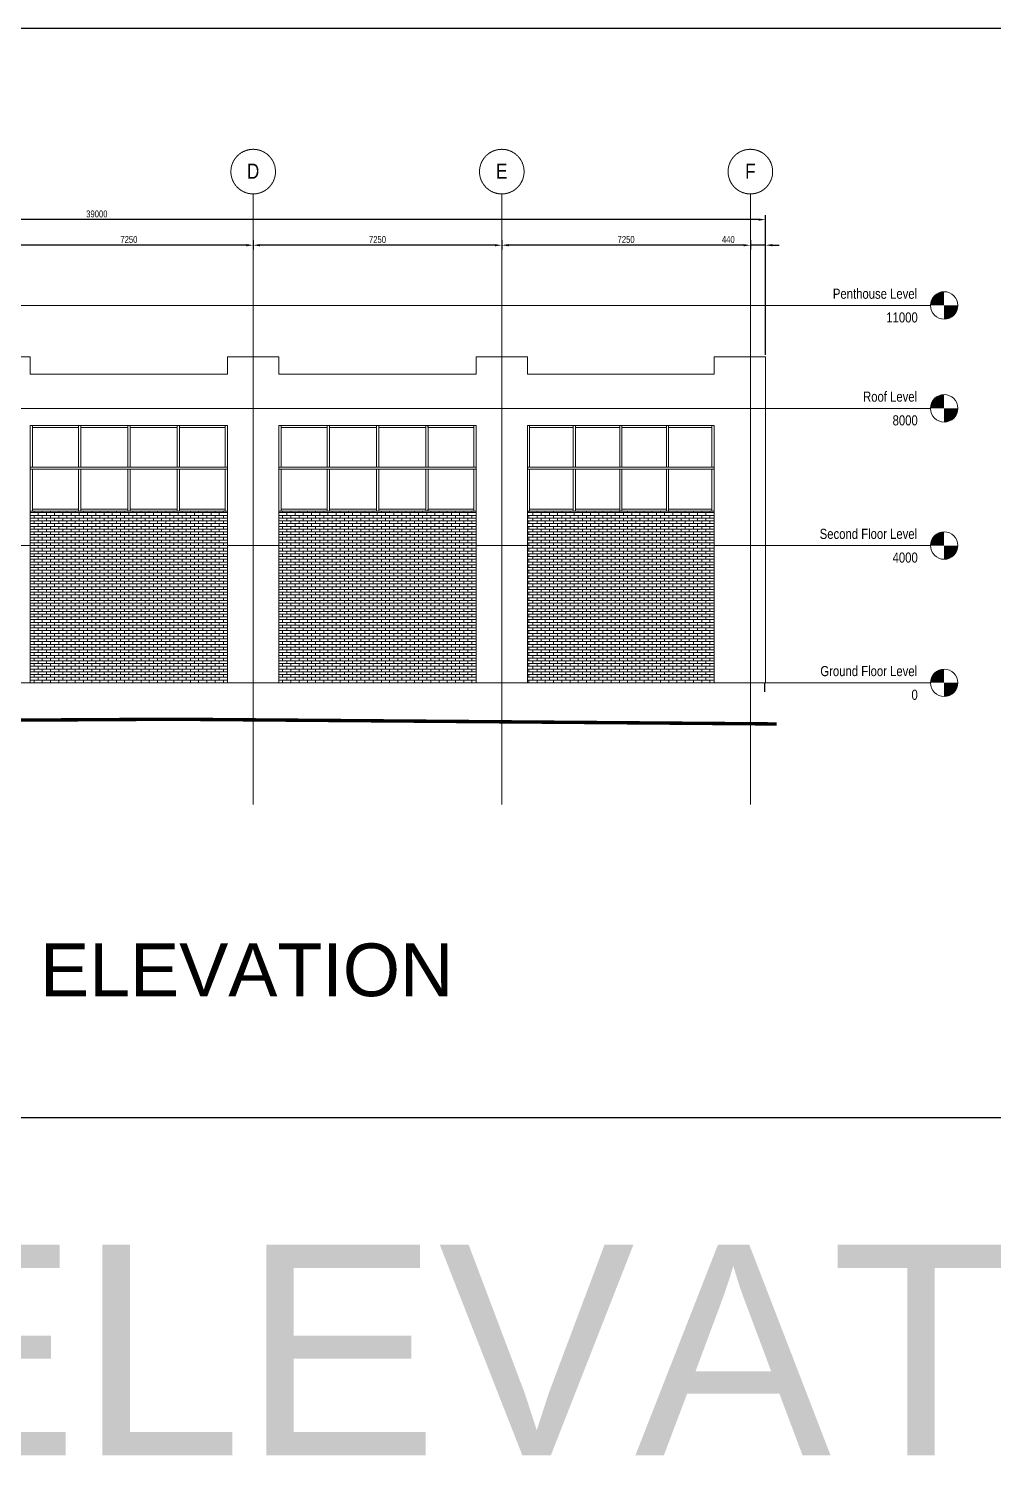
# Model space of a CAD drawing. Header units: millimetres. Extents: x -31954 to 493870, y 99509 to 604061.
# Drawn here: x 250670 to 278808, y 99509 to 141187 of the extents above; entities that cross this region are included whole.
import ezdxf

# ---------------------------------------------------------------- set-up
doc = ezdxf.new("R2010")
doc.units = ezdxf.units.MM
doc.header["$LTSCALE"] = 10
doc.header["$PDMODE"] = 3
doc.header["$PDSIZE"] = 25
doc.linetypes.add('Center', pattern=[2, 1.25, -0.25, 0.25, -0.25])
for name, color, linetype, lineweight in [('A-ANNOTATIONS', 1, 'Continuous', 9), ('A-FLOR-LEVL', 6, 'Continuous', 9), ('A-GLAZ-CWMG', 3, 'Continuous', 9), ('A-HATCH', 9, 'Continuous', 0), ('A-WALL', 2, 'Continuous', 18), ('C-TOPO', 2, 'Continuous', 9), ('S-FOUNDATION', 1, 'Continuous', 25), ('S-GRID', 6, 'Center', 9)]:
    doc.layers.add(name, color=color, linetype=linetype, lineweight=lineweight)
doc.styles.add('Dimension Text', font='arial.ttf', dxfattribs={"width": 0.8})
doc.styles.add('Revit_Arial', font='arial.ttf')
doc.styles.get("Standard").update_dxf_attribs({"font": 'arial.ttf', "width": 0.8})
doc.dimstyles.new('DIM 100', dxfattribs={"dimscale": 100, "dimtxt": 2, "dimasz": 2, "dimexe": 1.25, "dimexo": 0.625, "dimtad": 1, "dimdec": 0, "dimdsep": 46, "dimtxsty": 'Dimension Text', "dimcen": 2.5, "dimadec": 0, "dimazin": 0, "dimtfac": 1, "dimtdec": 0, "dimtmove": 0, "dimatfit": 3, "dimfxl": 1, "dimarcsym": 0})

# ---------------------------------------------------------------- blocks, each defined once
blk = doc.blocks.new('Rectangular Mullion - Kawneer-1600_Sys_3-6 Mullion_Head-559513-West Elevation')
at = {"layer": 'A-GLAZ-CWMG'}
for p, q in [((2758, 7437), (2758, 7500)), ((4096, 7437), (2758, 7437)), ((4096, 7500), (4096, 7437))]:
    blk.add_line(p, q, dxfattribs=at)
blk = doc.blocks.new('Rectangular Mullion - Kawneer-1600_Sys_3-6 Mullion_Sill-559298-West Elevation')
at = {"layer": 'A-GLAZ-CWMG'}
for p, q in [((-1527, 5000), (-1527, 5064)), ((-1527, 5064), (-180, 5064)), ((-180, 5064), (-180, 5000))]:
    blk.add_line(p, q, dxfattribs=at)
blk = doc.blocks.new('Rectangular Mullion - Kawneer-1600_Sys_3-6 Mullion_Jamb R-558829-West Elevation')
at = {"layer": 'A-GLAZ-CWMG'}
for p, q in [((-3154, 6223), (-3090, 6223)), ((-3154, 5000), (-3154, 6223))]:
    blk.add_line(p, q, dxfattribs=at)
blk = doc.blocks.new('Rectangular Mullion - Kawneer-1600_Sys_3-6 Mullion_Jamb R-558830-West Elevation')
at = {"layer": 'A-GLAZ-CWMG'}
for p, q in [((-3154, 6286), (-3154, 7500)), ((-3090, 6286), (-3154, 6286))]:
    blk.add_line(p, q, dxfattribs=at)
blk = doc.blocks.new('Rectangular Mullion - Kawneer-1600_Sys_3-6 Mullion_Jamb L-558831-West Elevation')
at = {"layer": 'A-GLAZ-CWMG'}
for p, q in [((-7587, 7500), (-7587, 6286)), ((-7587, 6286), (-7650, 6286))]:
    blk.add_line(p, q, dxfattribs=at)
blk = doc.blocks.new('Rectangular Mullion - Kawneer-1600_Sys_3-6 Mullion_Jamb L-558832-West Elevation')
at = {"layer": 'A-GLAZ-CWMG'}
for p, q in [((-7650, 6223), (-7587, 6223)), ((-7587, 6223), (-7587, 5000))]:
    blk.add_line(p, q, dxfattribs=at)
blk = doc.blocks.new('Rectangular Mullion - Kawneer-1600_Sys_3-6 Mullion_Horizontal-559299-West Elevation')
at = {"layer": 'A-GLAZ-CWMG'}
for p, q in [((-153, 6286), (-1590, 6286)), ((-1590, 6223), (-153, 6223))]:
    blk.add_line(p, q, dxfattribs=at)
blk = doc.blocks.new('Rectangular Mullion - Kawneer-1600_Sys_3-6 Mullion_Head-559516-West Elevation')
at = {"layer": 'A-GLAZ-CWMG'}
for p, q in [((17026, 7437), (17026, 7500)), ((18286, 7437), (17026, 7437)), ((18286, 7500), (18286, 7437))]:
    blk.add_line(p, q, dxfattribs=at)
blk = doc.blocks.new('Rectangular Mullion - Kawneer-1600_Sys_3-6 Mullion_Sill-559309-West Elevation')
at = {"layer": 'A-GLAZ-CWMG'}
for p, q in [((12973, 5000), (12973, 5064)), ((12973, 5064), (14242, 5064)), ((14242, 5064), (14242, 5000))]:
    blk.add_line(p, q, dxfattribs=at)
blk = doc.blocks.new('Rectangular Mullion - Kawneer-1600_Sys_3-6 Mullion_Horizontal-559310-West Elevation')
at = {"layer": 'A-GLAZ-CWMG'}
for p, q in [((14270, 6286), (12910, 6286)), ((12910, 6223), (14270, 6223))]:
    blk.add_line(p, q, dxfattribs=at)
blk = doc.blocks.new('Rectangular Mullion - Kawneer-1600_Sys_3-6 Mullion_Head-559300-West Elevation')
at = {"layer": 'A-GLAZ-CWMG'}
for p, q in [((-1527, 7437), (-1527, 7500)), ((-180, 7437), (-1527, 7437)), ((-180, 7500), (-180, 7437))]:
    blk.add_line(p, q, dxfattribs=at)
blk = doc.blocks.new('Rectangular Mullion - Kawneer-1600_Sys_3-6 Mullion_Head-559301-West Elevation')
at = {"layer": 'A-GLAZ-CWMG'}
for p, q in [((-117, 7437), (-117, 7500)), ((1257, 7437), (-117, 7437)), ((1257, 7500), (1257, 7437))]:
    blk.add_line(p, q, dxfattribs=at)
blk = doc.blocks.new('Rectangular Mullion - Kawneer-1600_Sys_3-6 Mullion_Sill-559302-West Elevation')
at = {"layer": 'A-GLAZ-CWMG'}
for p, q in [((-117, 5000), (-117, 5064)), ((-117, 5064), (1257, 5064)), ((1257, 5064), (1257, 5000))]:
    blk.add_line(p, q, dxfattribs=at)
blk = doc.blocks.new('Rectangular Mullion - Kawneer-1600_Sys_3-6 Mullion_Horizontal-559304-West Elevation')
at = {"layer": 'A-GLAZ-CWMG'}
for p, q in [((1285, 6286), (-153, 6286)), ((-153, 6223), (1285, 6223))]:
    blk.add_line(p, q, dxfattribs=at)
blk = doc.blocks.new('Rectangular Mullion - Kawneer-1600_Sys_3-6 Mullion_Vertical-558825-West Elevation')
at = {"layer": 'A-GLAZ-CWMG'}
for p, q in [((-6158, 6223), (-6094, 6223)), ((-6158, 6223), (-6158, 5000)), ((-6094, 5000), (-6094, 6223))]:
    blk.add_line(p, q, dxfattribs=at)
blk = doc.blocks.new('Rectangular Mullion - Kawneer-1600_Sys_3-6 Mullion_Vertical-558826-West Elevation')
at = {"layer": 'A-GLAZ-CWMG'}
for p, q in [((-6158, 7500), (-6158, 6286)), ((-6094, 6286), (-6094, 7500)), ((-6094, 6286), (-6158, 6286))]:
    blk.add_line(p, q, dxfattribs=at)
blk = doc.blocks.new('Rectangular Mullion - Kawneer-1600_Sys_3-6 Mullion_Head-559311-West Elevation')
at = {"layer": 'A-GLAZ-CWMG'}
for p, q in [((12973, 7437), (12973, 7500)), ((14242, 7437), (12973, 7437)), ((14242, 7500), (14242, 7437))]:
    blk.add_line(p, q, dxfattribs=at)
blk = doc.blocks.new('Rectangular Mullion - Kawneer-1600_Sys_3-6 Mullion_Head-559312-West Elevation')
at = {"layer": 'A-GLAZ-CWMG'}
for p, q in [((14306, 7437), (14306, 7500)), ((15602, 7437), (14306, 7437)), ((15602, 7500), (15602, 7437))]:
    blk.add_line(p, q, dxfattribs=at)
blk = doc.blocks.new('Rectangular Mullion - Kawneer-1600_Sys_3-6 Mullion_Sill-559313-West Elevation')
at = {"layer": 'A-GLAZ-CWMG'}
for p, q in [((14306, 5000), (14306, 5064)), ((14306, 5064), (15602, 5064)), ((15602, 5064), (15602, 5000))]:
    blk.add_line(p, q, dxfattribs=at)
blk = doc.blocks.new('Rectangular Mullion - Kawneer-1600_Sys_3-6 Mullion_Horizontal-559315-West Elevation')
at = {"layer": 'A-GLAZ-CWMG'}
for p, q in [((15630, 6286), (14270, 6286)), ((14270, 6223), (15630, 6223))]:
    blk.add_line(p, q, dxfattribs=at)
blk = doc.blocks.new('Rectangular Mullion - Kawneer-1600_Sys_3-6 Mullion_Sill-559514-West Elevation')
at = {"layer": 'A-GLAZ-CWMG'}
for p, q in [((2758, 5000), (2758, 5064)), ((2758, 5064), (4096, 5064)), ((4096, 5064), (4096, 5000))]:
    blk.add_line(p, q, dxfattribs=at)
blk = doc.blocks.new('Rectangular Mullion - Kawneer-1600_Sys_3-6 Mullion_Horizontal-559515-West Elevation')
at = {"layer": 'A-GLAZ-CWMG'}
for p, q in [((4160, 6286), (2722, 6286)), ((2722, 6223), (4160, 6223))]:
    blk.add_line(p, q, dxfattribs=at)
blk = doc.blocks.new('Rectangular Mullion - Kawneer-1600_Sys_3-6 Mullion_Sill-559517-West Elevation')
at = {"layer": 'A-GLAZ-CWMG'}
for p, q in [((17026, 5000), (17026, 5064)), ((17026, 5064), (18286, 5064)), ((18286, 5064), (18286, 5000))]:
    blk.add_line(p, q, dxfattribs=at)
blk = doc.blocks.new('Rectangular Mullion - Kawneer-1600_Sys_3-6 Mullion_Horizontal-559518-West Elevation')
at = {"layer": 'A-GLAZ-CWMG'}
for p, q in [((18350, 6286), (16990, 6286)), ((16990, 6223), (18350, 6223))]:
    blk.add_line(p, q, dxfattribs=at)
blk = doc.blocks.new('Level - M_Level Head - Circle-11120-West Elevation')
at = {"layer": 'A-FLOR-LEVL'}
h = blk.add_hatch(color=256, dxfattribs=at)
edge = h.paths.add_edge_path(flags=0)
edge.add_line((25060, 0), (24660, 0))
edge.add_arc((25060, 0), 400, 90, 180, ccw=False)
edge.add_line((25060, 400), (25060, 0))
h = blk.add_hatch(color=256, dxfattribs=at)
edge = h.paths.add_edge_path(flags=0)
edge.add_line((25060, -400), (25060, 0))
edge.add_line((25060, 0), (25460, 0))
edge.add_arc((25060, 0), 400, 270, 360, ccw=False)
blk.add_circle((25060, 0), 400, dxfattribs=at)
blk = doc.blocks.new('Grid - M_Grid Head - Circle-10837-West Elevation')
at = {"layer": 'S-GRID'}
blk.add_circle((-18710, 14900), 650, dxfattribs=at)
blk = doc.blocks.new('*D316')
at = {"layer": 'A-ANNOTATIONS', "lineweight": -2, "transparency": 16777216}
for p, q in [((249970, 135023), (249970, 134748)), ((257020, 134873), (250170, 134873)), ((257220, 135023), (257220, 134748))]:
    blk.add_line(p, q, dxfattribs=at)
at = {"layer": 'A-ANNOTATIONS', "transparency": 16777216}
for points in [[(250170, 134906), (250170, 134840), (249970, 134873)], [(257020, 134906), (257020, 134840), (257220, 134873)]]:
    blk.add_solid(points, dxfattribs=at)
at = {"layer": 'Defpoints', "color": 0, "transparency": 16777216}
for p in [(249970, 135085), (257220, 135085), (249970, 134873)]:
    blk.add_point(p, dxfattribs=at)
at = {"layer": 'A-ANNOTATIONS', "transparency": 16777216, "insert": (253595, 135038), "char_height": 200, "attachment_point": 5, "style": 'Dimension Text'}
blk.add_mtext('7250', dxfattribs=at)
blk = doc.blocks.new('*D317')
at = {"layer": 'A-ANNOTATIONS', "lineweight": -2, "transparency": 16777216}
for p, q in [((257220, 135023), (257220, 134748)), ((264270, 134873), (257420, 134873)), ((264470, 135023), (264470, 134748))]:
    blk.add_line(p, q, dxfattribs=at)
at = {"layer": 'A-ANNOTATIONS', "transparency": 16777216}
for points in [[(257420, 134906), (257420, 134840), (257220, 134873)], [(264270, 134906), (264270, 134840), (264470, 134873)]]:
    blk.add_solid(points, dxfattribs=at)
at = {"layer": 'Defpoints', "color": 0, "transparency": 16777216}
for p in [(257220, 135085), (264470, 135085), (257220, 134873)]:
    blk.add_point(p, dxfattribs=at)
at = {"layer": 'A-ANNOTATIONS', "transparency": 16777216, "insert": (260845, 135038), "char_height": 200, "attachment_point": 5, "style": 'Dimension Text'}
blk.add_mtext('7250', dxfattribs=at)
blk = doc.blocks.new('*D318')
at = {"layer": 'A-ANNOTATIONS', "lineweight": -2, "transparency": 16777216}
for p, q in [((264470, 135023), (264470, 134748)), ((271520, 134873), (264670, 134873)), ((271720, 135023), (271720, 134748))]:
    blk.add_line(p, q, dxfattribs=at)
at = {"layer": 'A-ANNOTATIONS', "transparency": 16777216}
for points in [[(264670, 134906), (264670, 134840), (264470, 134873)], [(271520, 134906), (271520, 134840), (271720, 134873)]]:
    blk.add_solid(points, dxfattribs=at)
at = {"layer": 'Defpoints', "color": 0, "transparency": 16777216}
for p in [(264470, 135085), (271720, 135085), (264470, 134873)]:
    blk.add_point(p, dxfattribs=at)
at = {"layer": 'A-ANNOTATIONS', "transparency": 16777216, "insert": (268095, 135038), "char_height": 200, "attachment_point": 5, "style": 'Dimension Text'}
blk.add_mtext('7250', dxfattribs=at)
blk = doc.blocks.new('*D319')
at = {"layer": 'A-ANNOTATIONS', "lineweight": -2, "transparency": 16777216}
for p, q in [((271520, 134873), (270835, 134873)), ((271720, 135023), (271720, 134748)), ((272160, 134873), (271720, 134873)), ((272160, 131680), (272160, 134998)), ((272360, 134873), (272560, 134873))]:
    blk.add_line(p, q, dxfattribs=at)
at = {"layer": 'A-ANNOTATIONS', "transparency": 16777216}
for points in [[(271520, 134906), (271520, 134840), (271720, 134873)], [(272360, 134906), (272360, 134840), (272160, 134873)]]:
    blk.add_solid(points, dxfattribs=at)
at = {"layer": 'Defpoints', "color": 0, "transparency": 16777216}
for p in [(271720, 135085), (271720, 134873), (272160, 131618)]:
    blk.add_point(p, dxfattribs=at)
at = {"layer": 'A-ANNOTATIONS', "transparency": 16777216, "insert": (271077, 135038), "char_height": 200, "attachment_point": 5, "style": 'Dimension Text'}
blk.add_mtext('440', dxfattribs=at)
blk = doc.blocks.new('*D320')
at = {"layer": 'A-ANNOTATIONS', "lineweight": -2, "transparency": 16777216}
for p, q in [((233160, 134180), (233160, 135744)), ((271960, 135619), (233360, 135619)), ((272160, 131680), (272160, 135744))]:
    blk.add_line(p, q, dxfattribs=at)
at = {"layer": 'A-ANNOTATIONS', "transparency": 16777216}
for points in [[(233360, 135652), (233360, 135586), (233160, 135619)], [(271960, 135652), (271960, 135586), (272160, 135619)]]:
    blk.add_solid(points, dxfattribs=at)
at = {"layer": 'Defpoints', "color": 0, "transparency": 16777216}
for p in [(233160, 135619), (233160, 134118), (272160, 131618)]:
    blk.add_point(p, dxfattribs=at)
at = {"layer": 'A-ANNOTATIONS', "transparency": 16777216, "insert": (252660, 135784), "char_height": 200, "attachment_point": 5, "style": 'Dimension Text'}
blk.add_mtext('39000', dxfattribs=at)

msp = doc.modelspace()

# ---------------------------------------------------------------- hatches: boundary and pattern name
at = {"layer": 'A-HATCH'}
h = msp.add_hatch(dxfattribs=at)
h.set_pattern_fill('FP_4', color=256, style=0, pattern_type=2)
h.set_pattern_definition([(180, (256469.67, 122117.97), (-1e-14, -80), []), (270, (256469.67, 122117.97), (120, -80), [80, -80])])
h.paths.add_polyline_path([(256469.7, 122118), (256469.7, 127118), (250719.7, 127118), (250719.7, 122118), (255410.4, 122118)], flags=0)
h = msp.add_hatch(dxfattribs=at)
h.set_pattern_fill('FP_5', color=256, style=0, pattern_type=2)
h.set_pattern_definition([(180, (263719.67, 122117.97), (-1e-14, -80), []), (270, (263719.67, 122117.97), (120, -80), [80, -80])])
h.paths.add_polyline_path([(263719.7, 122118), (263719.7, 127118), (257969.7, 127118), (257969.7, 122118), (261031.5, 122118)], flags=0)
h = msp.add_hatch(dxfattribs=at)
h.set_pattern_fill('FP_1', color=256, style=0, pattern_type=2)
h.set_pattern_definition([(180, (270659.67, 122117.97), (-1e-14, -80), []), (270, (270659.67, 122117.97), (120, -80), [80, -80])])
h.paths.add_polyline_path([(268057.8, 122118), (270659.7, 122118), (270659.7, 127118), (265219.7, 127118), (265219.7, 122118), (266652.5, 122118)], flags=0)

# ---------------------------------------------------------------- linework, layer by layer
at = {"layer": 'A-WALL'}
for p, q in [((250719.7, 131618), (249219.7, 131618)), ((250719.7, 131118), (250719.7, 131618)), ((256469.7, 131618), (256469.7, 131118)), ((257969.7, 131618), (256469.7, 131618)), ((257969.7, 131118), (257969.7, 131618)), ((263719.7, 131618), (263719.7, 131118)), ((265219.7, 131618), (263719.7, 131618)), ((265219.7, 131118), (265219.7, 131618)), ((270659.7, 131618), (270659.7, 131118)), ((272159.7, 131618), (270659.7, 131618)), ((272159.7, 122118), (272159.7, 131618)), ((256469.7, 131118), (250719.7, 131118)), ((263719.7, 131118), (257969.7, 131118)), ((270659.7, 131118), (265219.7, 131118)), ((250719.7, 122118), (250719.7, 129618)), ((250719.7, 129618), (256469.7, 129618)), ((256469.7, 129618), (256469.7, 122118)), ((257969.7, 122118), (257969.7, 129618)), ((257969.7, 129618), (263719.7, 129618)), ((263719.7, 129618), (263719.7, 122118)), ((265219.7, 122118), (265219.7, 129618)), ((265219.7, 129618), (270659.7, 129618)), ((270659.7, 129618), (270659.7, 122118)), ((256469.7, 127118), (250719.7, 127118)), ((263719.7, 127118), (257969.7, 127118)), ((270659.7, 127118), (265219.7, 127118)), ((241659.7, 122118), (272159.7, 122118))]:
    msp.add_line(p, q, dxfattribs=at)
at = {"layer": 'C-TOPO', "const_width": 100}
msp.add_lwpolyline([(232732.2, 120918), (233172.7, 120918), (242707.7, 121138.1), (248087.7, 121016.6), (254893.3, 121055.4), (272488.5, 120918)], dxfattribs=at)
at = {"layer": 'S-FOUNDATION'}
msp.add_line((272134.7, 122118), (272134.7, 121854), dxfattribs=at)
at = {"layer": 'S-GRID'}
for p, q in [((257219.7, 118568), (257219.7, 136368)), ((264469.7, 118568), (264469.7, 136368)), ((271719.7, 118568), (271719.7, 136368))]:
    msp.add_line(p, q, dxfattribs=at)

# ---------------------------------------------------------------- block references
at = {"layer": 'A-FLOR-LEVL'}
for p in [(252310.1, 133118), (252310.1, 130118), (252310.1, 126118), (252310.1, 122118)]:
    msp.add_blockref('Level - M_Level Head - Circle-11120-West Elevation', p, dxfattribs=at)
at = {"layer": 'A-GLAZ-CWMG'}
for name, p in [('Rectangular Mullion - Kawneer-1600_Sys_3-6 Mullion_Jamb L-558831-West Elevation', (258370.1, 122118)), ('Rectangular Mullion - Kawneer-1600_Sys_3-6 Mullion_Head-559300-West Elevation', (252310.1, 122118)), ('Rectangular Mullion - Kawneer-1600_Sys_3-6 Mullion_Vertical-558826-West Elevation', (258287.6, 122118)), ('Rectangular Mullion - Kawneer-1600_Sys_3-6 Mullion_Head-559301-West Elevation', (252310.1, 122118)), ('Rectangular Mullion - Kawneer-1600_Sys_3-6 Mullion_Vertical-558826-West Elevation', (259725.1, 122118)), ('Rectangular Mullion - Kawneer-1600_Sys_3-6 Mullion_Head-559301-West Elevation', (253747.6, 122118)), ('Rectangular Mullion - Kawneer-1600_Sys_3-6 Mullion_Vertical-558826-West Elevation', (261162.6, 122118)), ('Rectangular Mullion - Kawneer-1600_Sys_3-6 Mullion_Head-559513-West Elevation', (252310.1, 122118)), ('Rectangular Mullion - Kawneer-1600_Sys_3-6 Mullion_Jamb R-558830-West Elevation', (259560.1, 122118)), ('Rectangular Mullion - Kawneer-1600_Sys_3-6 Mullion_Jamb L-558831-West Elevation', (265620.1, 122118)), ('Rectangular Mullion - Kawneer-1600_Sys_3-6 Mullion_Head-559300-West Elevation', (259560.1, 122118)), ('Rectangular Mullion - Kawneer-1600_Sys_3-6 Mullion_Vertical-558826-West Elevation', (265537.6, 122118)), ('Rectangular Mullion - Kawneer-1600_Sys_3-6 Mullion_Head-559301-West Elevation', (259560.1, 122118)), ('Rectangular Mullion - Kawneer-1600_Sys_3-6 Mullion_Vertical-558826-West Elevation', (266975.1, 122118)), ('Rectangular Mullion - Kawneer-1600_Sys_3-6 Mullion_Head-559301-West Elevation', (260997.6, 122118)), ('Rectangular Mullion - Kawneer-1600_Sys_3-6 Mullion_Vertical-558826-West Elevation', (268412.6, 122118)), ('Rectangular Mullion - Kawneer-1600_Sys_3-6 Mullion_Head-559513-West Elevation', (259560.1, 122118)), ('Rectangular Mullion - Kawneer-1600_Sys_3-6 Mullion_Jamb R-558830-West Elevation', (266810.1, 122118)), ('Rectangular Mullion - Kawneer-1600_Sys_3-6 Mullion_Jamb L-558831-West Elevation', (272870.1, 122118)), ('Rectangular Mullion - Kawneer-1600_Sys_3-6 Mullion_Head-559311-West Elevation', (252310.1, 122118)), ('Rectangular Mullion - Kawneer-1600_Sys_3-6 Mullion_Vertical-558826-West Elevation', (272710.1, 122118)), ('Rectangular Mullion - Kawneer-1600_Sys_3-6 Mullion_Head-559312-West Elevation', (252310.1, 122118)), ('Rectangular Mullion - Kawneer-1600_Sys_3-6 Mullion_Vertical-558826-West Elevation', (274070.1, 122118)), ('Rectangular Mullion - Kawneer-1600_Sys_3-6 Mullion_Head-559312-West Elevation', (253670.1, 122118)), ('Rectangular Mullion - Kawneer-1600_Sys_3-6 Mullion_Vertical-558826-West Elevation', (275430.1, 122118)), ('Rectangular Mullion - Kawneer-1600_Sys_3-6 Mullion_Head-559516-West Elevation', (252310.1, 122118)), ('Rectangular Mullion - Kawneer-1600_Sys_3-6 Mullion_Jamb R-558830-West Elevation', (273750.1, 122118)), ('Rectangular Mullion - Kawneer-1600_Sys_3-6 Mullion_Horizontal-559299-West Elevation', (252310.1, 122118)), ('Rectangular Mullion - Kawneer-1600_Sys_3-6 Mullion_Horizontal-559304-West Elevation', (252310.1, 122118)), ('Rectangular Mullion - Kawneer-1600_Sys_3-6 Mullion_Horizontal-559304-West Elevation', (253747.6, 122118)), ('Rectangular Mullion - Kawneer-1600_Sys_3-6 Mullion_Horizontal-559515-West Elevation', (252310.1, 122118)), ('Rectangular Mullion - Kawneer-1600_Sys_3-6 Mullion_Horizontal-559299-West Elevation', (259560.1, 122118)), ('Rectangular Mullion - Kawneer-1600_Sys_3-6 Mullion_Horizontal-559304-West Elevation', (259560.1, 122118)), ('Rectangular Mullion - Kawneer-1600_Sys_3-6 Mullion_Horizontal-559304-West Elevation', (260997.6, 122118)), ('Rectangular Mullion - Kawneer-1600_Sys_3-6 Mullion_Horizontal-559515-West Elevation', (259560.1, 122118)), ('Rectangular Mullion - Kawneer-1600_Sys_3-6 Mullion_Horizontal-559310-West Elevation', (252310.1, 122118)), ('Rectangular Mullion - Kawneer-1600_Sys_3-6 Mullion_Horizontal-559315-West Elevation', (252310.1, 122118)), ('Rectangular Mullion - Kawneer-1600_Sys_3-6 Mullion_Horizontal-559315-West Elevation', (253670.1, 122118)), ('Rectangular Mullion - Kawneer-1600_Sys_3-6 Mullion_Horizontal-559518-West Elevation', (252310.1, 122118)), ('Rectangular Mullion - Kawneer-1600_Sys_3-6 Mullion_Jamb L-558832-West Elevation', (258370.1, 122118)), ('Rectangular Mullion - Kawneer-1600_Sys_3-6 Mullion_Vertical-558825-West Elevation', (258287.6, 122118)), ('Rectangular Mullion - Kawneer-1600_Sys_3-6 Mullion_Vertical-558825-West Elevation', (259725.1, 122118)), ('Rectangular Mullion - Kawneer-1600_Sys_3-6 Mullion_Vertical-558825-West Elevation', (261162.6, 122118)), ('Rectangular Mullion - Kawneer-1600_Sys_3-6 Mullion_Jamb R-558829-West Elevation', (259560.1, 122118)), ('Rectangular Mullion - Kawneer-1600_Sys_3-6 Mullion_Jamb L-558832-West Elevation', (265620.1, 122118)), ('Rectangular Mullion - Kawneer-1600_Sys_3-6 Mullion_Vertical-558825-West Elevation', (265537.6, 122118)), ('Rectangular Mullion - Kawneer-1600_Sys_3-6 Mullion_Vertical-558825-West Elevation', (266975.1, 122118)), ('Rectangular Mullion - Kawneer-1600_Sys_3-6 Mullion_Vertical-558825-West Elevation', (268412.6, 122118)), ('Rectangular Mullion - Kawneer-1600_Sys_3-6 Mullion_Jamb R-558829-West Elevation', (266810.1, 122118)), ('Rectangular Mullion - Kawneer-1600_Sys_3-6 Mullion_Jamb L-558832-West Elevation', (272870.1, 122118)), ('Rectangular Mullion - Kawneer-1600_Sys_3-6 Mullion_Vertical-558825-West Elevation', (272710.1, 122118)), ('Rectangular Mullion - Kawneer-1600_Sys_3-6 Mullion_Vertical-558825-West Elevation', (274070.1, 122118)), ('Rectangular Mullion - Kawneer-1600_Sys_3-6 Mullion_Vertical-558825-West Elevation', (275430.1, 122118)), ('Rectangular Mullion - Kawneer-1600_Sys_3-6 Mullion_Jamb R-558829-West Elevation', (273750.1, 122118)), ('Rectangular Mullion - Kawneer-1600_Sys_3-6 Mullion_Sill-559298-West Elevation', (252310.1, 122118)), ('Rectangular Mullion - Kawneer-1600_Sys_3-6 Mullion_Sill-559302-West Elevation', (252310.1, 122118)), ('Rectangular Mullion - Kawneer-1600_Sys_3-6 Mullion_Sill-559302-West Elevation', (253747.6, 122118)), ('Rectangular Mullion - Kawneer-1600_Sys_3-6 Mullion_Sill-559514-West Elevation', (252310.1, 122118)), ('Rectangular Mullion - Kawneer-1600_Sys_3-6 Mullion_Sill-559298-West Elevation', (259560.1, 122118)), ('Rectangular Mullion - Kawneer-1600_Sys_3-6 Mullion_Sill-559302-West Elevation', (259560.1, 122118)), ('Rectangular Mullion - Kawneer-1600_Sys_3-6 Mullion_Sill-559302-West Elevation', (260997.6, 122118)), ('Rectangular Mullion - Kawneer-1600_Sys_3-6 Mullion_Sill-559514-West Elevation', (259560.1, 122118)), ('Rectangular Mullion - Kawneer-1600_Sys_3-6 Mullion_Sill-559309-West Elevation', (252310.1, 122118)), ('Rectangular Mullion - Kawneer-1600_Sys_3-6 Mullion_Sill-559313-West Elevation', (252310.1, 122118)), ('Rectangular Mullion - Kawneer-1600_Sys_3-6 Mullion_Sill-559313-West Elevation', (253670.1, 122118)), ('Rectangular Mullion - Kawneer-1600_Sys_3-6 Mullion_Sill-559517-West Elevation', (252310.1, 122118))]:
    msp.add_blockref(name, p, dxfattribs=at)
at = {"layer": 'S-GRID'}
for p in [(275930.1, 122118), (283180.1, 122118), (290430.1, 122118)]:
    msp.add_blockref('Grid - M_Grid Head - Circle-10837-West Elevation', p, dxfattribs=at)

# ---------------------------------------------------------------- texts
at = {"layer": 'A-FLOR-LEVL', "char_height": 295.06, "attachment_point": 3, "line_spacing_factor": 0.938532, "bg_fill": 3, "box_fill_scale": 1.25, "bg_fill_color": 0, "bg_fill_transparency": 0}
for s, insert, width in [('\\fArial|b0|i0|c0|p34|;Penthouse Level', (276582.8, 133606.6), 3664.439), ('\\fArial|b0|i0|c0|p34|;11000', (276601.6, 132915.4), 1367.865), ('\\fArial|b0|i0|c0|p34|;Roof Level', (276582.8, 130606.6), 2350.569), ('\\fArial|b0|i0|c0|p34|;8000', (276601.6, 129915.4), 1094.292), ('\\fArial|b0|i0|c0|p34|;4000', (276601.6, 125915.4), 1094.292), ('\\fArial|b0|i0|c0|p34|;0', (276601.6, 121915.4), 273.573)]:
    msp.add_mtext(s, dxfattribs=dict(at, insert=insert, width=width))
at = {"layer": 'Defpoints', "style": 'Revit_Arial'}
for s, height, p in [('NORTH ELEVATION', 1536.77, (242777.3, 112982.4)), ('REFERENCE ARCHITECTURAL ELEVATIONS AND SECTIONS', 6147.081, (116628.1, 99596.6))]:
    msp.add_text(s, height=height, dxfattribs=at).set_placement(p)

# ---------------------------------------------------------------- dimensions: what is measured, and where the dimension line sits
at = {"layer": 'A-ANNOTATIONS'}
for base, p1, p2, picture, middle in [((233159.7, 135619), (272159.7, 131618), (233159.7, 134118), '*D320', (252659.7, 135783.7)), ((249969.7, 134872.9), (257219.7, 135085), (249969.7, 135085), '*D316', (253594.7, 135037.5)), ((257219.7, 134872.9), (264469.7, 135085), (257219.7, 135085), '*D317', (260844.7, 135037.5)), ((264469.7, 134872.9), (271719.7, 135085), (264469.7, 135085), '*D318', (268094.7, 135037.5)), ((271719.7, 134872.9), (272159.7, 131618), (271719.7, 135085), '*D319', (271077.5, 135037.5))]:
    dim = msp.add_linear_dim(base=base, p1=p1, p2=p2, dimstyle='DIM 100', dxfattribs=at)
    dim.commit()
    dim.dimension.update_dxf_attribs({"geometry": picture, "text_midpoint": middle})

# ---------------------------------------------------------------- next in the draw order: linework, layer by layer
at = {"layer": 'A-FLOR-LEVL', "linetype": 'Center'}
for p, q in [((230056.2, 133118), (276970, 133118)), ((230056.2, 130118), (276970, 130118))]:
    msp.add_line(p, q, dxfattribs=at)

# ---------------------------------------------------------------- next in the draw order: texts
at = {"layer": 'A-FLOR-LEVL', "char_height": 295.06, "attachment_point": 3, "line_spacing_factor": 0.938532, "bg_fill": 3, "box_fill_scale": 1.25, "bg_fill_color": 0, "bg_fill_transparency": 0}
for s, insert, width in [('\\fArial|b0|i0|c0|p34|;Second Floor Level', (276582.8, 126606.6), 4233.183), ('\\fArial|b0|i0|c0|p34|;Ground Floor Level', (276582.8, 122606.6), 4204.386)]:
    msp.add_mtext(s, dxfattribs=dict(at, insert=insert, width=width))
at = {"layer": 'S-GRID', "char_height": 442.59, "attachment_point": 2, "line_spacing_factor": 0.938532, "bg_fill": 3, "box_fill_scale": 1.25, "bg_fill_color": 0, "bg_fill_transparency": 0}
for s, insert, width in [('\\fArial|b0|i0|c0|p34|;D', (257219.5, 137253.8), 529.148), ('\\fArial|b0|i0|c0|p34|;E', (264469.5, 137253.8), 491.352), ('\\fArial|b0|i0|c0|p34|;F', (271719.5, 137253.8), 448.156)]:
    msp.add_mtext(s, dxfattribs=dict(at, insert=insert, width=width))

# ---------------------------------------------------------------- next in the draw order: linework, layer by layer
at = {"layer": 'A-FLOR-LEVL', "linetype": 'Center'}
for p, q in [((230056.2, 126118), (276970, 126118)), ((230056.2, 122118), (276970, 122118))]:
    msp.add_line(p, q, dxfattribs=at)
at = {"layer": 'Defpoints'}
msp.add_lwpolyline([(109289.5, 109446.5), (439620.4, 109446.5), (439620.4, 141187.1), (109289.5, 141187.1)], close=True, dxfattribs=at)

doc.saveas('drawing.dxf')
